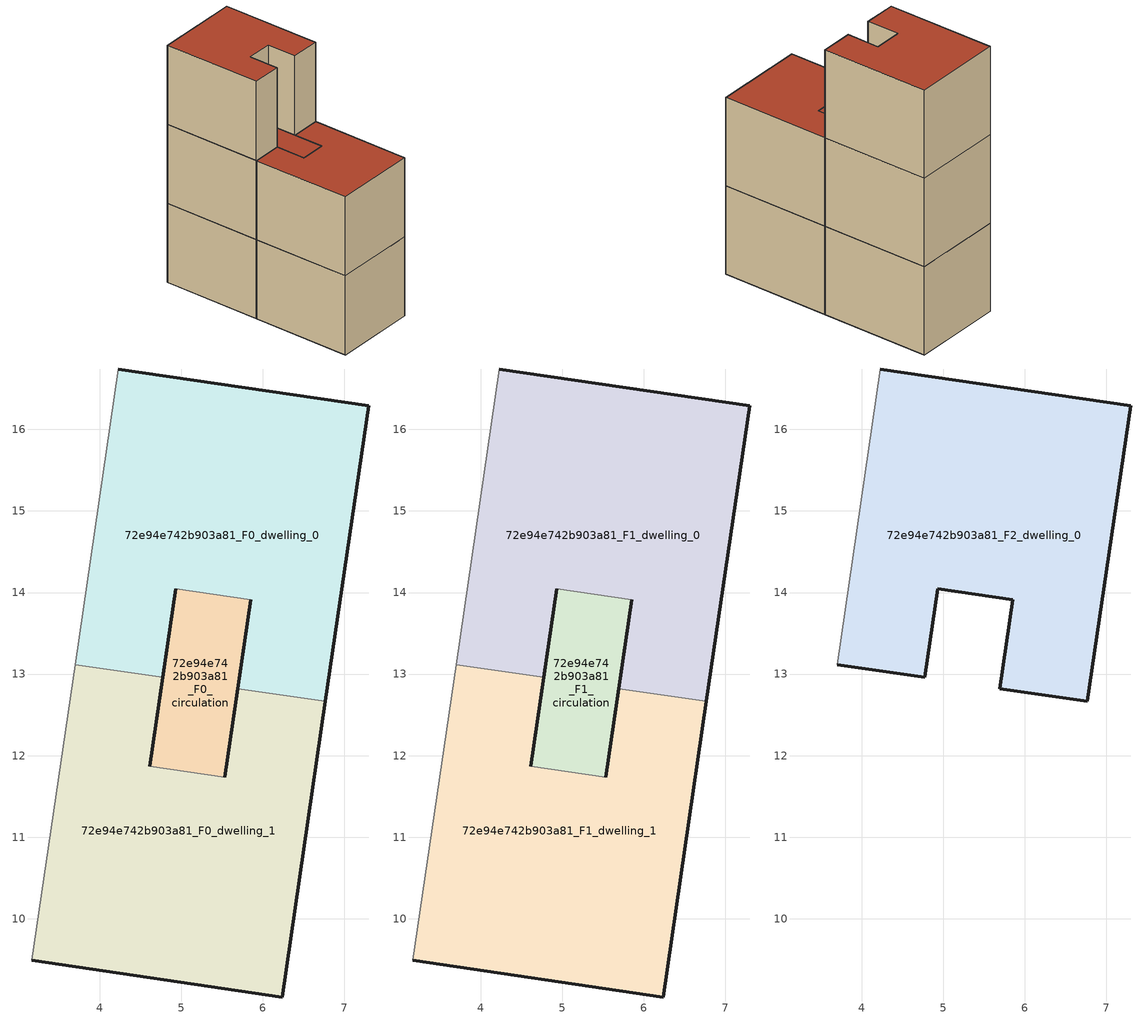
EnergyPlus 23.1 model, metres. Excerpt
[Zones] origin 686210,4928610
72e94e742b903a81_F0_dwelling_0
 floor ground (EU_floor_Construction): 6.77,12.67 7.3,16.29 4.23,16.74 3.7,13.12 4.77,12.96 4.93,14.05 5.85,13.91 5.69,12.82 z0
 wall outside (EU_wall_Construction): 5.69,12.82 5.85,13.91 / 4.93,14.05 4.77,12.96 / 4.23,16.74 7.3,16.29 6.77,12.67 z0:3
 wall to 72e94e742b903a81_F0_dwelling_1 (EU_wall_Construction): 6.77,12.67 5.69,12.82 / 4.77,12.96 3.7,13.12 z0:3
 wall to 72e94e742b903a81_F0_circulation (EU_wall_Construction): 5.85,13.91 4.93,14.05 z0:3
 wall adiabatic (EU_wall_Construction): 3.7,13.12 4.23,16.74 z0:3
72e94e742b903a81_F0_dwelling_1
 floor ground (EU_floor_Construction): 6.24,9.04 6.77,12.67 5.69,12.82 5.54,11.74 4.61,11.87 4.77,12.96 3.7,13.12 3.17,9.49 z0
 wall outside (EU_wall_Construction): 4.77,12.96 4.61,11.87 / 5.54,11.74 5.69,12.82 / 6.77,12.67 6.24,9.04 3.17,9.49 z0:3
 wall to 72e94e742b903a81_F0_circulation (EU_wall_Construction): 4.61,11.87 5.54,11.74 z0:3
 wall adiabatic (EU_wall_Construction): 3.17,9.49 3.7,13.12 z0:3
72e94e742b903a81_F0_circulation
 floor ground (EU_floor_Construction): 5.54,11.74 5.85,13.91 4.93,14.05 4.61,11.87 z0
 wall outside (EU_wall_Construction): 5.85,13.91 5.54,11.74 / 4.61,11.87 4.93,14.05 z0:3
72e94e742b903a81_F1_dwelling_0
 floor to 72e94e742b903a81_F0_dwelling_0 (EU_floor_Construction): 6.77,12.67 7.3,16.29 4.23,16.74 3.7,13.12 4.77,12.96 4.93,14.05 5.85,13.91 5.69,12.82 z3
 wall outside (EU_wall_Construction): 5.69,12.82 5.85,13.91 / 4.93,14.05 4.77,12.96 / 4.23,16.74 7.3,16.29 6.77,12.67 z3:6
 wall to 72e94e742b903a81_F1_dwelling_1 (EU_wall_Construction): 6.77,12.67 5.69,12.82 / 4.77,12.96 3.7,13.12 z3:6
 wall to 72e94e742b903a81_F1_circulation (EU_wall_Construction): 5.85,13.91 4.93,14.05 z3:6
 wall adiabatic (EU_wall_Construction): 3.7,13.12 4.23,16.74 z3:6
72e94e742b903a81_F1_dwelling_1
 floor to 72e94e742b903a81_F0_dwelling_1 (EU_floor_Construction): 6.24,9.04 6.77,12.67 5.69,12.82 5.54,11.74 4.61,11.87 4.77,12.96 3.7,13.12 3.17,9.49 z3
 wall outside (EU_wall_Construction): 4.77,12.96 4.61,11.87 / 5.54,11.74 5.69,12.82 / 6.77,12.67 6.24,9.04 3.17,9.49 z3:6
 wall to 72e94e742b903a81_F1_circulation (EU_wall_Construction): 4.61,11.87 5.54,11.74 z3:6
 wall adiabatic (EU_wall_Construction): 3.17,9.49 3.7,13.12 z3:6
 roof outside (EU_roof_Construction): 6.77,12.67 6.24,9.04 3.17,9.49 3.7,13.12 4.77,12.96 4.61,11.87 5.54,11.74 5.69,12.82 z6
72e94e742b903a81_F1_circulation
 floor to 72e94e742b903a81_F0_circulation (EU_floor_Construction): 5.54,11.74 5.85,13.91 4.93,14.05 4.61,11.87 z3
 wall outside (EU_wall_Construction): 5.85,13.91 5.54,11.74 / 4.61,11.87 4.93,14.05 z3:6
 roof outside (EU_roof_Construction): 5.85,13.91 5.54,11.74 4.61,11.87 4.93,14.05 z6
72e94e742b903a81_F2_dwelling_0
 floor to 72e94e742b903a81_F1_dwelling_0 (EU_floor_Construction): 6.77,12.67 7.3,16.29 4.23,16.74 3.7,13.12 4.77,12.96 4.93,14.05 5.85,13.91 5.69,12.82 z6
 wall outside (EU_wall_Construction): 4.23,16.74 7.3,16.29 6.77,12.67 5.69,12.82 5.85,13.91 4.93,14.05 4.77,12.96 3.7,13.12 z6:9
 wall adiabatic (EU_wall_Construction): 3.7,13.12 4.23,16.74 z6:9
 roof outside (EU_roof_Construction): 7.3,16.29 6.77,12.67 5.69,12.82 5.85,13.91 4.93,14.05 4.77,12.96 3.7,13.12 4.23,16.74 z9
[Building]
EU S2 Campaign: North Axis=0; Terrain=City; Solar Distribution=FullExterior
[Site:Location]
Bologna: Latitude=44.5; Longitude=11.25; Time Zone=1; Elevation=37
[SizingPeriod:WeatherFileDays]
AnnualSizingPeriod: Begin Month=1; Begin Day of Month=1; End Month=12; End Day of Month=31; Day of Week for Start Day=Monday; Use Weather File Daylight Saving Period=No; Use Weather File Rain and Snow Indicators=No
[MATERIAL]
EU_InternalMass_Material: Roughness=MediumRough; Thickness=0.1; Conductivity=1; Density=1800; Specific Heat=900; Thermal Absorptance=0.9; Solar Absorptance=0.7; Visible Absorptance=0.7
[MATERIAL:NOMASS] Roughness=MediumRough; Thermal Absorptance=0.9; Solar Absorptance=0.7; Visible Absorptance=0.7
Name | Thermal Resistance
EU_wall_NoMass | 0.937881
EU_roof_NoMass | 0.548572
EU_floor_NoMass | 0.71348
[CONSTRUCTION]
EU_wall_Construction: EU_wall_NoMass
EU_roof_Construction: EU_roof_NoMass
EU_floor_Construction: EU_floor_NoMass
EU_InternalMass_Construction: EU_InternalMass_Material
[ZONE] Type=1; Multiplier=1; Ceiling Height=autocalculate; Floor Area=autocalculate; Part of Total Floor Area=Yes
Name | Volume
72e94e742b903a81_F0_dwelling_0; 72e94e742b903a81_F1_dwelling_0; 72e94e742b903a81_F2_dwelling_0 | 31.0496
72e94e742b903a81_F0_dwelling_1; 72e94e742b903a81_F1_dwelling_1 | 31.051
72e94e742b903a81_F0_circulation; 72e94e742b903a81_F1_circulation | 6.13989
[INTERNALMASS] Construction=EU_InternalMass_Construction
Name | Zone or ZoneList | Surface Area
72e94e742b903a81_F0_dwelling_0_EU_InternalMass | 72e94e742b903a81_F0_dwelling_0 | 10.3495
72e94e742b903a81_F0_dwelling_1_EU_InternalMass | 72e94e742b903a81_F0_dwelling_1 | 10.3495
72e94e742b903a81_F1_dwelling_0_EU_InternalMass | 72e94e742b903a81_F1_dwelling_0 | 10.3495
72e94e742b903a81_F1_dwelling_1_EU_InternalMass | 72e94e742b903a81_F1_dwelling_1 | 10.3495
72e94e742b903a81_F2_dwelling_0_EU_InternalMass | 72e94e742b903a81_F2_dwelling_0 | 22.7461
[OTHEREQUIPMENT] Fuel Type=Electricity; Design Level Calculation Method=Watts/Area; Power per Zone Floor Area=1; Fraction Latent=0; Fraction Radiant=0; Fraction Lost=0; Carbon Dioxide Generation Rate=0; EndUse Subcategory=EU_Step8_InternalGains
Name | Zone or ZoneList or Space or SpaceList | Schedule
EU_Step8_InternalGain_72e94e742b903a81_F0_dwelling_0_f000 | 72e94e742b903a81_F0_dwelling_0 | EU_Step8_GainSchedule_72e94e742b903a81_F0_dwelling_0_f000
EU_Step8_InternalGain_72e94e742b903a81_F0_dwelling_1_f000 | 72e94e742b903a81_F0_dwelling_1 | EU_Step8_GainSchedule_72e94e742b903a81_F0_dwelling_1_f000
EU_Step8_InternalGain_72e94e742b903a81_F1_dwelling_0_f000 | 72e94e742b903a81_F1_dwelling_0 | EU_Step8_GainSchedule_72e94e742b903a81_F1_dwelling_0_f000
EU_Step8_InternalGain_72e94e742b903a81_F1_dwelling_1_f000 | 72e94e742b903a81_F1_dwelling_1 | EU_Step8_GainSchedule_72e94e742b903a81_F1_dwelling_1_f000
EU_Step8_InternalGain_72e94e742b903a81_F2_dwelling_0_f000 | 72e94e742b903a81_F2_dwelling_0 | EU_Step8_GainSchedule_72e94e742b903a81_F2_dwelling_0_f000
[ZONEINFILTRATION:DESIGNFLOWRATE] Schedule=EU_AlwaysOn; Design Flow Rate Calculation Method=Flow/Area; Flow Rate per Floor Area=0.0005; Constant Term Coefficient=1; Temperature Term Coefficient=0; Velocity Term Coefficient=0; Velocity Squared Term Coefficient=0
Name | Zone or ZoneList or Space or SpaceList
EU_Circulation_Infiltration_72e94e742b903a81_F0_circulation | 72e94e742b903a81_F0_circulation
EU_Circulation_Infiltration_72e94e742b903a81_F1_circulation | 72e94e742b903a81_F1_circulation
[ZONEVENTILATION:DESIGNFLOWRATE] Schedule=EU_AlwaysOn; Design Flow Rate Calculation Method=AirChanges/Hour; Air Changes per Hour=0.687892; Ventilation Type=Natural; Fan Pressure Rise=0; Fan Total Efficiency=1; Constant Term Coefficient=1; Temperature Term Coefficient=0; Velocity Term Coefficient=0; Velocity Squared Term Coefficient=0; Minimum Indoor Temperature=-100; Maximum Indoor Temperature=100; Delta Temperature=-100; Minimum Outdoor Temperature=-100; Maximum Outdoor Temperature=100; Maximum Wind Speed=40
Name | Zone or ZoneList or Space or SpaceList
EU_ConstantAir_72e94e742b903a81_F0_dwelling_0 | 72e94e742b903a81_F0_dwelling_0
EU_ConstantAir_72e94e742b903a81_F0_dwelling_1 | 72e94e742b903a81_F0_dwelling_1
EU_ConstantAir_72e94e742b903a81_F1_dwelling_0 | 72e94e742b903a81_F1_dwelling_0
EU_ConstantAir_72e94e742b903a81_F1_dwelling_1 | 72e94e742b903a81_F1_dwelling_1
EU_ConstantAir_72e94e742b903a81_F2_dwelling_0 | 72e94e742b903a81_F2_dwelling_0
[HVACTEMPLATE:THERMOSTAT] Constant Heating Setpoint=20; Constant Cooling Setpoint=50
EU_HeatOnly_72e94e742b903a81_F0_dwelling_0; EU_HeatOnly_72e94e742b903a81_F0_dwelling_1; EU_HeatOnly_72e94e742b903a81_F1_dwelling_0; EU_HeatOnly_72e94e742b903a81_F1_dwelling_1; EU_HeatOnly_72e94e742b903a81_F2_dwelling_0
[HVACTEMPLATE:ZONE:IDEALLOADSAIRSYSTEM] System Availability Schedule=EU_AlwaysOn; Maximum Heating Supply Air Temperature=50; Minimum Cooling Supply Air Temperature=13; Maximum Heating Supply Air Humidity Ratio=0.0156; Minimum Cooling Supply Air Humidity Ratio=0.0077; Heating Limit=NoLimit; Cooling Limit=NoLimit; Heating Availability Schedule=EU_AlwaysOn; Cooling Availability Schedule=EU_CoolingOff; Dehumidification Control Type=ConstantSensibleHeatRatio; Cooling Sensible Heat Ratio=0.7; Dehumidification Setpoint=60; Humidification Control Type=None; Humidification Setpoint=30; Outdoor Air Method=None; Outdoor Air Flow Rate per Person=0.00944; Outdoor Air Flow Rate per Zone Floor Area=0; Outdoor Air Flow Rate per Zone=0; Demand Controlled Ventilation Type=None; Outdoor Air Economizer Type=NoEconomizer; Heat Recovery Type=None; Sensible Heat Recovery Effectiveness=0.7; Latent Heat Recovery Effectiveness=0.65
Name | Template Thermostat
72e94e742b903a81_F0_dwelling_0 | EU_HeatOnly_72e94e742b903a81_F0_dwelling_0
72e94e742b903a81_F0_dwelling_1 | EU_HeatOnly_72e94e742b903a81_F0_dwelling_1
72e94e742b903a81_F1_dwelling_0 | EU_HeatOnly_72e94e742b903a81_F1_dwelling_0
72e94e742b903a81_F1_dwelling_1 | EU_HeatOnly_72e94e742b903a81_F1_dwelling_1
72e94e742b903a81_F2_dwelling_0 | EU_HeatOnly_72e94e742b903a81_F2_dwelling_0
[SIZING:ZONE] Zone Cooling Design Supply Air Temperature Input Method=SupplyAirTemperature; Zone Cooling Design Supply Air Temperature=13; Zone Heating Design Supply Air Temperature Input Method=SupplyAirTemperature; Zone Heating Design Supply Air Temperature=50; Zone Cooling Design Supply Air Humidity Ratio=0.008; Zone Heating Design Supply Air Humidity Ratio=0.008; Cooling Design Air Flow Method=DesignDay; Cooling Design Air Flow Rate=0; Cooling Minimum Air Flow per Zone Floor Area=0.000762; Cooling Minimum Air Flow=0; Cooling Minimum Air Flow Fraction=0.2; Heating Design Air Flow Method=DesignDay; Heating Design Air Flow Rate=0; Heating Maximum Air Flow per Zone Floor Area=0.002032; Heating Maximum Air Flow=0.141576; Heating Maximum Air Flow Fraction=0.3; Account for Dedicated Outdoor Air System=No; Dedicated Outdoor Air System Control Strategy=NeutralSupplyAir; Dedicated Outdoor Air Low Setpoint Temperature for Design=autosize; Dedicated Outdoor Air High Setpoint Temperature for Design=autosize; Zone Load Sizing Method=Sensible Load Only No Latent Load; Zone Latent Cooling Design Supply Air Humidity Ratio Input Method=HumidityRatioDifference; Zone Cooling Design Supply Air Humidity Ratio Difference=0.005; Zone Latent Heating Design Supply Air Humidity Ratio Input Method=HumidityRatioDifference; Zone Humidification Design Supply Air Humidity Ratio Difference=0.005
72e94e742b903a81_F0_dwelling_0; 72e94e742b903a81_F0_dwelling_1; 72e94e742b903a81_F1_dwelling_0; 72e94e742b903a81_F1_dwelling_1; 72e94e742b903a81_F2_dwelling_0
[SCHEDULE:CONSTANT]
Name | Hourly Value
EU_AlwaysOn | 1
EU_CoolingOff | 0
[SCHEDULE:FILE] Column Number=1; Rows to Skip at Top=0; Number of Hours of Data=8760; Column Separator=Comma; Interpolate to Timestep=No; Minutes per Item=60; Adjust Schedule for Daylight Savings=Yes
Name | File
EU_Step8_GainSchedule_72e94e742b903a81_F0_dwelling_0_f000 | ../../schedules/72e94e742b903a81/72e94e742b903a81_F0_dwelling_0_f000_gain.csv
EU_Step8_GainSchedule_72e94e742b903a81_F0_dwelling_1_f000 | ../../schedules/72e94e742b903a81/72e94e742b903a81_F0_dwelling_1_f000_gain.csv
EU_Step8_GainSchedule_72e94e742b903a81_F1_dwelling_0_f000 | ../../schedules/72e94e742b903a81/72e94e742b903a81_F1_dwelling_0_f000_gain.csv
EU_Step8_GainSchedule_72e94e742b903a81_F1_dwelling_1_f000 | ../../schedules/72e94e742b903a81/72e94e742b903a81_F1_dwelling_1_f000_gain.csv
EU_Step8_GainSchedule_72e94e742b903a81_F2_dwelling_0_f000 | ../../schedules/72e94e742b903a81/72e94e742b903a81_F2_dwelling_0_f000_gain.csv
